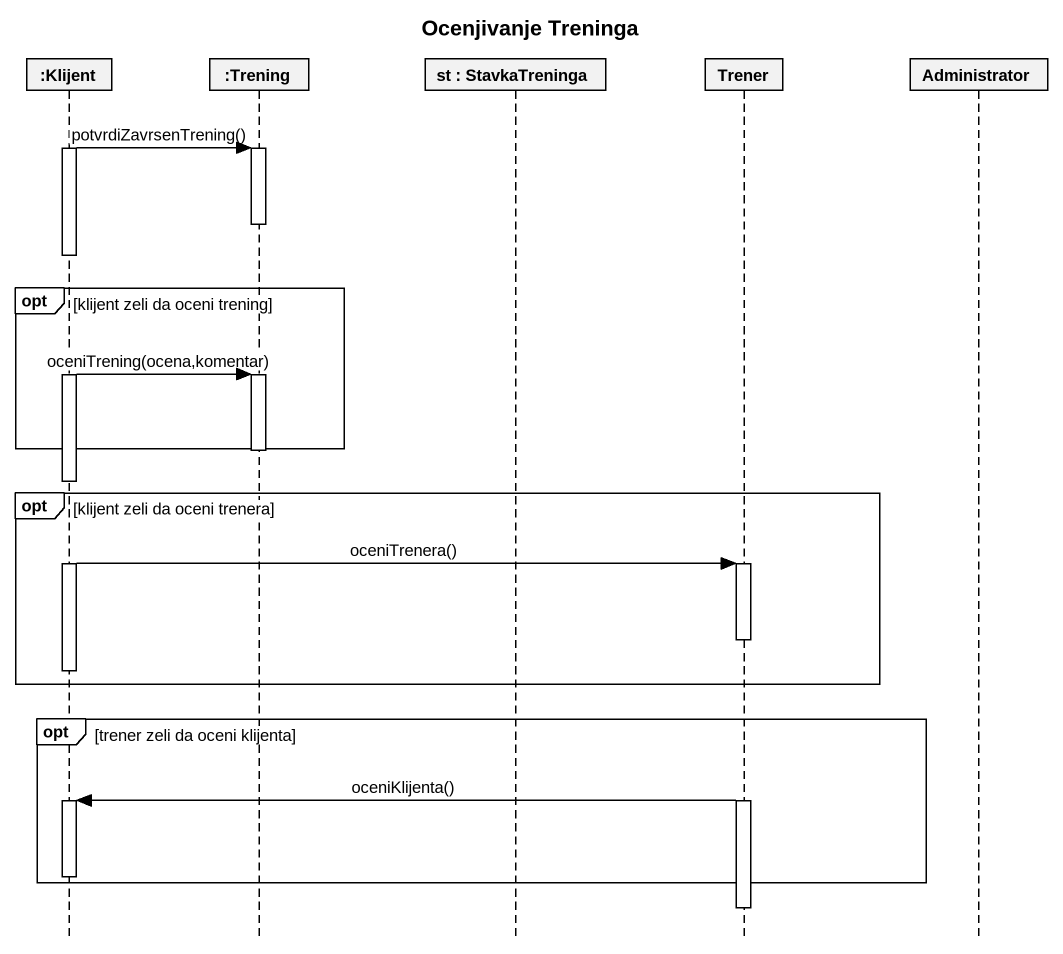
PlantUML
@startuml
title Ocenjivanje Treninga
hide footbox
participant ":Klijent" as Klijent
participant ":Trening" as Trening
participant "st : StavkaTreninga" as st
participant Trener
participant Administrator

activate Klijent
Klijent -> Trening : potvrdiZavrsenTrening()
activate Trening
deactivate Trening
opt klijent zeli da oceni trening
  Klijent -> Trening : oceniTrening(ocena,komentar)
  activate Trening
end
deactivate Trening
opt klijent zeli da oceni trenera
  Klijent -> Trener : oceniTrenera()
  activate Trener
  deactivate Klijent
end
opt trener zeli da oceni klijenta
  Trener -> Klijent : oceniKlijenta()
  activate Klijent
  deactivate Klijent
end
deactivate Trener
@enduml
